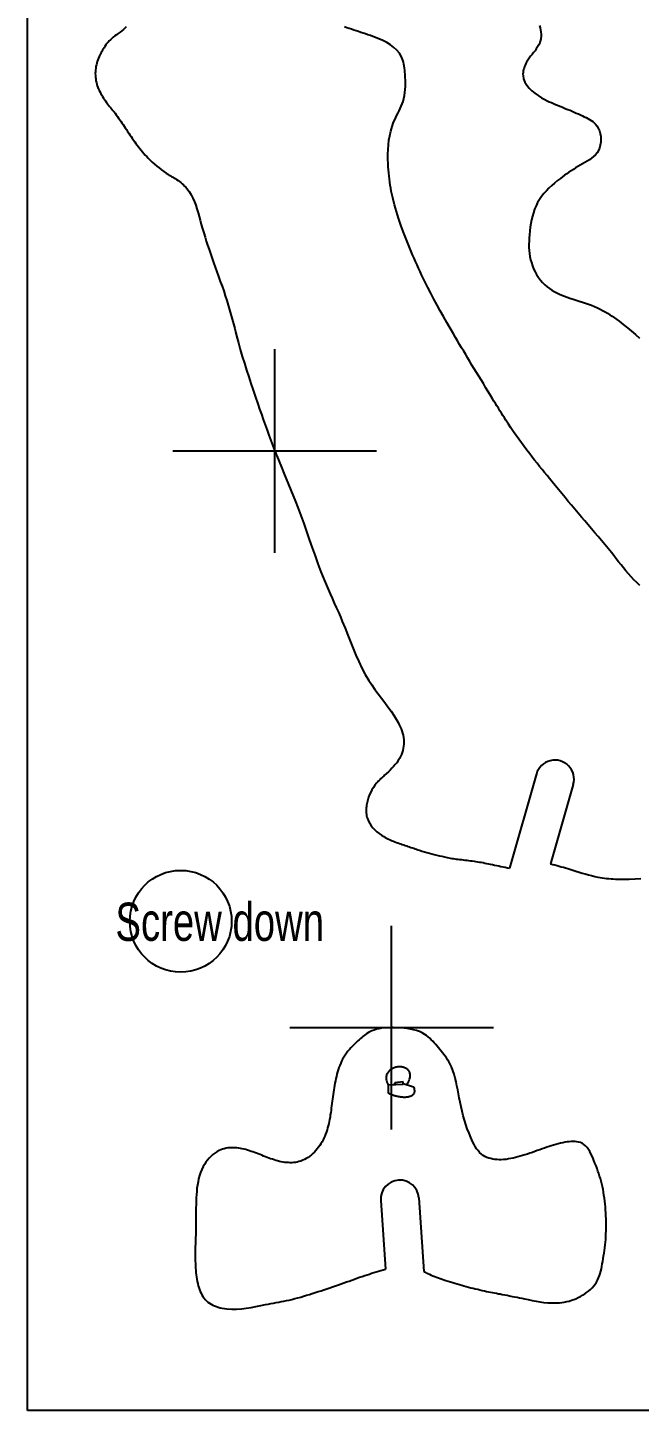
# Model space of a CAD drawing. Extents: x 0 to 30, y 0 to 26.6.
# Drawn here: x 0 to 6.01, y 0 to 13.57 of the extents above; entities that cross this region are included whole.
import ezdxf

# ---------------------------------------------------------------- set-up
doc = ezdxf.new("R2010")
doc.units = 0
doc.header["$MEASUREMENT"] = 0
doc.header["$PDMODE"] = 2
doc.layers.get('0').update_dxf_attribs({"linetype": 'CONTINUOUS'})
doc.layers.add('CK_LEVEL_1', color=7, linetype='CONTINUOUS')

# ---------------------------------------------------------------- blocks, each defined once
blk = doc.blocks.new('CKCOLL79')
at = {"layer": 'CK_LEVEL_1', "color": 3, "linetype": 'CONTINUOUS'}
for p, q in [((3.686, 3.199), (3.544, 3.191)), ((3.686, 3.207), (3.686, 3.199))]:
    blk.add_line(p, q, dxfattribs=at)
blk = doc.blocks.new('CKCOLL81')
at = {"layer": 'CK_LEVEL_1', "color": 3, "linetype": 'CONTINUOUS'}
for p, q in [((3.607, 3.215), (3.599, 3.199)), ((3.686, 3.223), (3.607, 3.215)), ((3.686, 3.207), (3.686, 3.223))]:
    blk.add_line(p, q, dxfattribs=at)
blk = doc.blocks.new('CKCOLL84')
at = {"layer": 'CK_LEVEL_1', "color": 3, "linetype": 'CONTINUOUS'}
for p, q in [((3.544, 3.112), (3.544, 3.191)), ((3.686, 3.207), (3.789, 3.175))]:
    blk.add_line(p, q, dxfattribs=at)
blk.add_polyline3d([(3.789, 3.175, 0), (3.792, 3.168, 0), (3.794, 3.16, 0), (3.796, 3.153, 0), (3.797, 3.147, 0), (3.798, 3.14, 0), (3.798, 3.134, 0), (3.798, 3.129, 0), (3.797, 3.123, 0), (3.795, 3.118, 0), (3.794, 3.113, 0), (3.792, 3.109, 0), (3.79, 3.105, 0), (3.787, 3.101, 0), (3.784, 3.097, 0), (3.78, 3.094, 0), (3.776, 3.091, 0), (3.772, 3.088, 0), (3.767, 3.085, 0), (3.763, 3.083, 0), (3.758, 3.081, 0), (3.753, 3.079, 0), (3.747, 3.077, 0), (3.742, 3.076, 0), (3.736, 3.075, 0), (3.729, 3.074, 0), (3.723, 3.073, 0), (3.717, 3.073, 0), (3.71, 3.072, 0), (3.704, 3.072, 0), (3.697, 3.072, 0), (3.69, 3.072, 0), (3.683, 3.073, 0), (3.676, 3.073, 0), (3.669, 3.074, 0), (3.662, 3.075, 0), (3.655, 3.076, 0), (3.648, 3.077, 0), (3.641, 3.078, 0), (3.634, 3.08, 0), (3.627, 3.081, 0), (3.62, 3.083, 0), (3.613, 3.085, 0), (3.606, 3.086, 0), (3.6, 3.088, 0), (3.593, 3.091, 0), (3.587, 3.093, 0), (3.581, 3.095, 0), (3.575, 3.097, 0), (3.569, 3.1, 0), (3.563, 3.102, 0), (3.558, 3.104, 0), (3.553, 3.107, 0), (3.548, 3.11, 0), (3.543, 3.112, 0)], dxfattribs=at)

msp = doc.modelspace()

# ---------------------------------------------------------------- linework, layer by layer
at = {"layer": 'CK_LEVEL_1', "color": 3, "linetype": 'CONTINUOUS'}
for p, q in [((0, 0), (0, 24)), ((3.468, 2.06), (3.513, 1.385)), ((3.842, 2.085), (3.891, 1.363)), ((30, 0), (0, 0))]:
    msp.add_line(p, q, dxfattribs=at)
at = {"layer": 'CK_LEVEL_1', "color": 1, "linetype": 'CONTINUOUS'}
for p, q in [((4.996, 6.246), (4.733, 5.321)), ((5.357, 6.143), (5.135, 5.364))]:
    msp.add_line(p, q, dxfattribs=at)
at = {"layer": 'CK_LEVEL_1', "color": 6, "linetype": 'CONTINUOUS'}
for points in [[(0.969, 13.58), (0.955, 13.565), (0.94, 13.552), (0.924, 13.539), (0.907, 13.527), (0.889, 13.514), (0.872, 13.502), (0.855, 13.49), (0.839, 13.477), (0.826, 13.465), (0.813, 13.453), (0.801, 13.441), (0.79, 13.428), (0.779, 13.415), (0.769, 13.401), (0.759, 13.387), (0.75, 13.373), (0.741, 13.359), (0.736, 13.351), (0.731, 13.343), (0.727, 13.336), (0.723, 13.328), (0.718, 13.32), (0.714, 13.312), (0.71, 13.304), (0.707, 13.296), (0.703, 13.288), (0.696, 13.272), (0.69, 13.256), (0.684, 13.239), (0.679, 13.223), (0.675, 13.206), (0.671, 13.189), (0.668, 13.172), (0.666, 13.154), (0.665, 13.137), (0.664, 13.12), (0.665, 13.102), (0.666, 13.085), (0.668, 13.068), (0.671, 13.05), (0.675, 13.033), (0.679, 13.017), (0.684, 13), (0.69, 12.983), (0.696, 12.968), (0.703, 12.953), (0.711, 12.938), (0.718, 12.923), (0.727, 12.908), (0.735, 12.894), (0.745, 12.88), (0.754, 12.866), (0.764, 12.852), (0.774, 12.838), (0.784, 12.825), (0.795, 12.811), (0.805, 12.798), (0.816, 12.785), (0.827, 12.772), (0.837, 12.758), (0.848, 12.745), (0.858, 12.732), (0.87, 12.716), (0.882, 12.7), (0.893, 12.684), (0.904, 12.668), (0.915, 12.652), (0.926, 12.636), (0.937, 12.62), (0.948, 12.603), (0.959, 12.587), (0.971, 12.57), (0.982, 12.553), (0.993, 12.536), (1.005, 12.519), (1.017, 12.502), (1.028, 12.485), (1.04, 12.468), (1.052, 12.452), (1.064, 12.435), (1.076, 12.418), (1.089, 12.402), (1.102, 12.385), (1.114, 12.369), (1.128, 12.353), (1.141, 12.337), (1.155, 12.321), (1.169, 12.306), (1.183, 12.291), (1.203, 12.27), (1.224, 12.25), (1.245, 12.231), (1.267, 12.212), (1.29, 12.194), (1.313, 12.177), (1.336, 12.16), (1.36, 12.144), (1.384, 12.129), (1.391, 12.124), (1.398, 12.12), (1.406, 12.116), (1.413, 12.111), (1.42, 12.107), (1.427, 12.103), (1.434, 12.098), (1.442, 12.094), (1.449, 12.09), (1.463, 12.08), (1.477, 12.071), (1.49, 12.061), (1.503, 12.05), (1.516, 12.039), (1.529, 12.028), (1.541, 12.016), (1.552, 12.004), (1.563, 11.992), (1.585, 11.962), (1.605, 11.931), (1.622, 11.898), (1.637, 11.863), (1.65, 11.828), (1.662, 11.792), (1.673, 11.755), (1.683, 11.718), (1.693, 11.681), (1.705, 11.639), (1.717, 11.598), (1.729, 11.557), (1.742, 11.516), (1.754, 11.475), (1.767, 11.435), (1.781, 11.394), (1.794, 11.354), (1.808, 11.314), (1.825, 11.267), (1.841, 11.221), (1.858, 11.174), (1.875, 11.128), (1.892, 11.081), (1.909, 11.034), (1.925, 10.987), (1.941, 10.94), (1.956, 10.893), (1.97, 10.847), (1.983, 10.801), (1.996, 10.755), (2.008, 10.709), (2.02, 10.663), (2.033, 10.617), (2.045, 10.571), (2.057, 10.525), (2.069, 10.479), (2.088, 10.412), (2.108, 10.345), (2.128, 10.278), (2.149, 10.211), (2.171, 10.145), (2.193, 10.079), (2.215, 10.012), (2.237, 9.946), (2.26, 9.88), (2.278, 9.828), (2.296, 9.777), (2.314, 9.725), (2.332, 9.673), (2.351, 9.622), (2.369, 9.57), (2.388, 9.519), (2.408, 9.468), (2.427, 9.417)], [(3.574, 3.757), (3.549, 3.756), (3.524, 3.755), (3.499, 3.753), (3.475, 3.75), (3.45, 3.746), (3.427, 3.74), (3.404, 3.733), (3.381, 3.725), (3.36, 3.715), (3.346, 3.707), (3.332, 3.699), (3.319, 3.69), (3.306, 3.68), (3.293, 3.67), (3.28, 3.66), (3.268, 3.649), (3.255, 3.638), (3.243, 3.627), (3.226, 3.61), (3.208, 3.594), (3.192, 3.577), (3.175, 3.559), (3.16, 3.542), (3.144, 3.524), (3.13, 3.505), (3.117, 3.486), (3.104, 3.466), (3.093, 3.447), (3.083, 3.427), (3.074, 3.407), (3.065, 3.386), (3.057, 3.365), (3.05, 3.343), (3.044, 3.322), (3.037, 3.3), (3.032, 3.278), (3.027, 3.256), (3.022, 3.234), (3.017, 3.212), (3.013, 3.189), (3.01, 3.167), (3.006, 3.145), (3.003, 3.122), (3, 3.1), (2.997, 3.077), (2.994, 3.055), (2.991, 3.033), (2.988, 3.011), (2.985, 2.988), (2.982, 2.966), (2.979, 2.944), (2.976, 2.922), (2.972, 2.899), (2.969, 2.877), (2.965, 2.856), (2.961, 2.835), (2.956, 2.814), (2.951, 2.793), (2.946, 2.773), (2.94, 2.752), (2.933, 2.732), (2.926, 2.711), (2.918, 2.692), (2.91, 2.672), (2.901, 2.654), (2.891, 2.635), (2.88, 2.617), (2.869, 2.599), (2.857, 2.582), (2.844, 2.566), (2.83, 2.55), (2.816, 2.534), (2.801, 2.52), (2.786, 2.507), (2.77, 2.494), (2.753, 2.483), (2.736, 2.472), (2.719, 2.462), (2.701, 2.454), (2.682, 2.447), (2.663, 2.441), (2.647, 2.437), (2.63, 2.434), (2.612, 2.432), (2.595, 2.43), (2.578, 2.43), (2.56, 2.431), (2.543, 2.432), (2.525, 2.434), (2.508, 2.436), (2.49, 2.44), (2.472, 2.444), (2.455, 2.448), (2.437, 2.453), (2.42, 2.458), (2.403, 2.464), (2.385, 2.47), (2.368, 2.476), (2.351, 2.483), (2.334, 2.489), (2.316, 2.496), (2.299, 2.503), (2.282, 2.51), (2.264, 2.517), (2.247, 2.523), (2.229, 2.53), (2.212, 2.536), (2.194, 2.542), (2.177, 2.548), (2.16, 2.554), (2.143, 2.559), (2.125, 2.563), (2.108, 2.567), (2.09, 2.571), (2.073, 2.574), (2.055, 2.576), (2.037, 2.577), (2.019, 2.578), (2.001, 2.578), (1.984, 2.577), (1.966, 2.575), (1.948, 2.572), (1.931, 2.568), (1.914, 2.563), (1.898, 2.557), (1.881, 2.55), (1.859, 2.538), (1.838, 2.525), (1.818, 2.51), (1.799, 2.493), (1.781, 2.475), (1.765, 2.455), (1.749, 2.435), (1.736, 2.414), (1.723, 2.392), (1.709, 2.363), (1.697, 2.334), (1.687, 2.304), (1.679, 2.273), (1.673, 2.242), (1.667, 2.211), (1.663, 2.18), (1.66, 2.148), (1.658, 2.117), (1.656, 2.085), (1.655, 2.053), (1.654, 2.021), (1.653, 1.989), (1.653, 1.957), (1.653, 1.926), (1.653, 1.894), (1.653, 1.862), (1.652, 1.831), (1.652, 1.808), (1.652, 1.786), (1.651, 1.764), (1.65, 1.742), (1.65, 1.72), (1.649, 1.697), (1.648, 1.675), (1.648, 1.653), (1.647, 1.631), (1.646, 1.607), (1.646, 1.584), (1.645, 1.56), (1.645, 1.536), (1.645, 1.513), (1.645, 1.489), (1.646, 1.466), (1.647, 1.442), (1.648, 1.419), (1.649, 1.397), (1.65, 1.375), (1.653, 1.353), (1.655, 1.331), (1.658, 1.31), (1.662, 1.288), (1.666, 1.266), (1.671, 1.245), (1.676, 1.223), (1.682, 1.205), (1.688, 1.186), (1.695, 1.168), (1.703, 1.151), (1.712, 1.134), (1.721, 1.118), (1.732, 1.102), (1.743, 1.088), (1.756, 1.074), (1.77, 1.062), (1.785, 1.051), (1.801, 1.041), (1.818, 1.032), (1.835, 1.025), (1.853, 1.018), (1.872, 1.012), (1.89, 1.007), (1.909, 1.003), (1.957, 0.995), (2.004, 0.992), (2.052, 0.993), (2.1, 0.996), (2.147, 1.002), (2.194, 1.01), (2.242, 1.019), (2.289, 1.028), (2.336, 1.038), (2.362, 1.043), (2.388, 1.048), (2.413, 1.052), (2.439, 1.057), (2.465, 1.062), (2.49, 1.067), (2.516, 1.072), (2.541, 1.077), (2.567, 1.083), (2.595, 1.089), (2.624, 1.097), (2.653, 1.104), (2.681, 1.112), (2.71, 1.121), (2.738, 1.129), (2.767, 1.138), (2.795, 1.147), (2.823, 1.156), (2.852, 1.165), (2.881, 1.174), (2.909, 1.183), (2.938, 1.193), (2.967, 1.202), (2.995, 1.212), (3.023, 1.222), (3.052, 1.231), (3.08, 1.241), (3.106, 1.251), (3.131, 1.26), (3.157, 1.269), (3.182, 1.279), (3.208, 1.288), (3.234, 1.297), (3.259, 1.306), (3.285, 1.315), (3.311, 1.324), (3.333, 1.331), (3.356, 1.338), (3.378, 1.345), (3.4, 1.352), (3.423, 1.359), (3.446, 1.365), (3.468, 1.372), (3.491, 1.378), (3.513, 1.385)]]:
    msp.add_lwpolyline(points, dxfattribs=at)
at = {"layer": 'CK_LEVEL_1', "color": 1, "linetype": 'CONTINUOUS'}
for points in [[(6.01, 8.095), (5.981, 8.124), (5.952, 8.153), (5.926, 8.182), (5.9, 8.21), (5.875, 8.24), (5.851, 8.269), (5.827, 8.299), (5.803, 8.329), (5.78, 8.359), (5.756, 8.39), (5.732, 8.42), (5.7, 8.459), (5.668, 8.498), (5.636, 8.537), (5.603, 8.576), (5.57, 8.614), (5.538, 8.653), (5.505, 8.691), (5.472, 8.73), (5.439, 8.768), (5.406, 8.806), (5.374, 8.845), (5.342, 8.883), (5.309, 8.922), (5.277, 8.96), (5.245, 8.999), (5.213, 9.038), (5.181, 9.076), (5.149, 9.115), (5.125, 9.145), (5.1, 9.175), (5.075, 9.205), (5.051, 9.235), (5.027, 9.265), (5.002, 9.296), (4.978, 9.326), (4.954, 9.357), (4.93, 9.387), (4.903, 9.423), (4.876, 9.459), (4.849, 9.495), (4.823, 9.532), (4.797, 9.568), (4.771, 9.605), (4.746, 9.642), (4.721, 9.68), (4.696, 9.718), (4.681, 9.741), (4.666, 9.764), (4.652, 9.788), (4.637, 9.811), (4.622, 9.835), (4.608, 9.858), (4.593, 9.882), (4.579, 9.906), (4.564, 9.929), (4.542, 9.966), (4.52, 10.003), (4.497, 10.04), (4.475, 10.077), (4.452, 10.113), (4.43, 10.15), (4.407, 10.187), (4.385, 10.224), (4.363, 10.26), (4.342, 10.294), (4.322, 10.328), (4.302, 10.362), (4.282, 10.396), (4.261, 10.429), (4.241, 10.463), (4.221, 10.497), (4.201, 10.531), (4.181, 10.565), (4.149, 10.622), (4.116, 10.678), (4.084, 10.735), (4.052, 10.792), (4.021, 10.849), (3.99, 10.906), (3.96, 10.964), (3.93, 11.022), (3.901, 11.08), (3.885, 11.113), (3.869, 11.145), (3.854, 11.178), (3.839, 11.21), (3.824, 11.243), (3.809, 11.276), (3.794, 11.309), (3.78, 11.342), (3.765, 11.375), (3.739, 11.439), (3.712, 11.504), (3.687, 11.569), (3.664, 11.634), (3.641, 11.7), (3.621, 11.766), (3.602, 11.833), (3.586, 11.9), (3.571, 11.967), (3.566, 11.997), (3.561, 12.026), (3.557, 12.056), (3.553, 12.086), (3.549, 12.115), (3.546, 12.145), (3.543, 12.175), (3.541, 12.205), (3.54, 12.236), (3.538, 12.282), (3.538, 12.328), (3.539, 12.374), (3.543, 12.42), (3.548, 12.466), (3.555, 12.511), (3.565, 12.556), (3.578, 12.6), (3.594, 12.643), (3.604, 12.666), (3.614, 12.689), (3.625, 12.711), (3.637, 12.734), (3.648, 12.756), (3.659, 12.779), (3.669, 12.802), (3.678, 12.825), (3.686, 12.848), (3.694, 12.876), (3.7, 12.905), (3.705, 12.934), (3.708, 12.964), (3.709, 12.993), (3.71, 13.024), (3.71, 13.054), (3.708, 13.085), (3.707, 13.115), (3.705, 13.135), (3.703, 13.155), (3.701, 13.175), (3.698, 13.195), (3.695, 13.214), (3.69, 13.233), (3.685, 13.251), (3.679, 13.269), (3.671, 13.286), (3.651, 13.32), (3.626, 13.35), (3.596, 13.377), (3.562, 13.402), (3.526, 13.424), (3.487, 13.444), (3.447, 13.462), (3.407, 13.478), (3.366, 13.493), (3.342, 13.502), (3.318, 13.51), (3.295, 13.518), (3.271, 13.525), (3.248, 13.533), (3.225, 13.54), (3.202, 13.547), (3.179, 13.555), (3.156, 13.563), (3.133, 13.571), (3.11, 13.579)], [(2.427, 9.417), (2.429, 9.411), (2.431, 9.406), (2.433, 9.401), (2.436, 9.395), (2.438, 9.39), (2.44, 9.385), (2.442, 9.379), (2.444, 9.374), (2.446, 9.369), (2.469, 9.312), (2.492, 9.256), (2.515, 9.2), (2.538, 9.144), (2.562, 9.088), (2.585, 9.032), (2.608, 8.976), (2.631, 8.92), (2.653, 8.863), (2.682, 8.784), (2.711, 8.705), (2.739, 8.626), (2.766, 8.546), (2.794, 8.467), (2.822, 8.387), (2.851, 8.308), (2.88, 8.23), (2.912, 8.152), (2.931, 8.106), (2.95, 8.061), (2.97, 8.015), (2.991, 7.97), (3.011, 7.924), (3.031, 7.879), (3.051, 7.833), (3.071, 7.787), (3.09, 7.741), (3.117, 7.676), (3.143, 7.61), (3.169, 7.544), (3.196, 7.478), (3.223, 7.413), (3.251, 7.349), (3.282, 7.286), (3.315, 7.224), (3.35, 7.164), (3.379, 7.12), (3.41, 7.076), (3.442, 7.034), (3.474, 6.991), (3.506, 6.948), (3.538, 6.905), (3.569, 6.861), (3.599, 6.816), (3.627, 6.769), (3.638, 6.75), (3.648, 6.73), (3.658, 6.709), (3.667, 6.689), (3.675, 6.668), (3.682, 6.647), (3.687, 6.626), (3.692, 6.604), (3.694, 6.582), (3.695, 6.561), (3.694, 6.54), (3.692, 6.519), (3.689, 6.498), (3.684, 6.477), (3.678, 6.457), (3.67, 6.437), (3.662, 6.417), (3.652, 6.399), (3.639, 6.378), (3.625, 6.357), (3.61, 6.338), (3.594, 6.32), (3.577, 6.302), (3.56, 6.284), (3.542, 6.267), (3.523, 6.251), (3.505, 6.234), (3.496, 6.226), (3.487, 6.217), (3.478, 6.209), (3.469, 6.201), (3.46, 6.192), (3.452, 6.183), (3.443, 6.174), (3.435, 6.165), (3.427, 6.156), (3.41, 6.136), (3.395, 6.114), (3.381, 6.091), (3.369, 6.068), (3.357, 6.044), (3.348, 6.019), (3.339, 5.993), (3.333, 5.967), (3.328, 5.941), (3.326, 5.926), (3.325, 5.911), (3.324, 5.896), (3.324, 5.881), (3.325, 5.866), (3.326, 5.851), (3.329, 5.836), (3.332, 5.822), (3.336, 5.808), (3.346, 5.783), (3.359, 5.76), (3.374, 5.738), (3.391, 5.717), (3.41, 5.697), (3.43, 5.679), (3.452, 5.662), (3.475, 5.646), (3.498, 5.631), (3.512, 5.624), (3.525, 5.617), (3.538, 5.61), (3.552, 5.603), (3.566, 5.597), (3.579, 5.591), (3.593, 5.585), (3.607, 5.58), (3.621, 5.575), (3.635, 5.569), (3.65, 5.564), (3.664, 5.559), (3.678, 5.554), (3.693, 5.549), (3.707, 5.544), (3.722, 5.54), (3.736, 5.535), (3.751, 5.53), (3.764, 5.526), (3.778, 5.521), (3.791, 5.517), (3.805, 5.512), (3.818, 5.508), (3.831, 5.503), (3.845, 5.499), (3.858, 5.495), (3.872, 5.49), (3.896, 5.483), (3.92, 5.476), (3.945, 5.469), (3.969, 5.462), (3.993, 5.456), (4.018, 5.45), (4.043, 5.444), (4.067, 5.438), (4.092, 5.433), (4.106, 5.43), (4.121, 5.427), (4.136, 5.424), (4.15, 5.421), (4.165, 5.418), (4.179, 5.416), (4.194, 5.414), (4.209, 5.411), (4.223, 5.409), (4.241, 5.407), (4.259, 5.405), (4.276, 5.403), (4.294, 5.401), (4.312, 5.399), (4.33, 5.397), (4.347, 5.395), (4.365, 5.393), (4.383, 5.391), (4.401, 5.388), (4.418, 5.385), (4.436, 5.382), (4.454, 5.379), (4.472, 5.376), (4.489, 5.372), (4.507, 5.368), (4.525, 5.365), (4.542, 5.361), (4.564, 5.357), (4.585, 5.352), (4.606, 5.348), (4.627, 5.343), (4.648, 5.339), (4.669, 5.334), (4.69, 5.33), (4.712, 5.325), (4.733, 5.321)], [(5.135, 5.364), (5.156, 5.359), (5.177, 5.353), (5.198, 5.347), (5.219, 5.341), (5.24, 5.336), (5.261, 5.33), (5.282, 5.324), (5.303, 5.318), (5.324, 5.311), (5.354, 5.302), (5.384, 5.293), (5.415, 5.283), (5.445, 5.274), (5.476, 5.265), (5.507, 5.256), (5.537, 5.248), (5.568, 5.241), (5.599, 5.234), (5.621, 5.231), (5.642, 5.227), (5.664, 5.224), (5.685, 5.221), (5.707, 5.219), (5.729, 5.217), (5.75, 5.216), (5.772, 5.215), (5.794, 5.214), (5.851, 5.213), (5.908, 5.214), (5.965, 5.216), (6.022, 5.221)]]:
    msp.add_lwpolyline(points, dxfattribs=at)
at = {"layer": 'CK_LEVEL_1', "color": 5, "linetype": 'CONTINUOUS'}
msp.add_lwpolyline([(5.026, 13.591), (5.032, 13.57), (5.036, 13.549), (5.039, 13.528), (5.041, 13.508), (5.041, 13.487), (5.039, 13.466), (5.038, 13.459), (5.036, 13.451), (5.035, 13.444), (5.032, 13.437), (5.03, 13.43), (5.028, 13.423), (5.025, 13.416), (5.022, 13.409), (5.018, 13.402), (5.008, 13.382), (4.995, 13.363), (4.982, 13.344), (4.968, 13.326), (4.954, 13.308), (4.939, 13.29), (4.925, 13.271), (4.912, 13.252), (4.9, 13.232), (4.892, 13.218), (4.886, 13.204), (4.88, 13.19), (4.875, 13.175), (4.87, 13.16), (4.867, 13.145), (4.865, 13.13), (4.864, 13.116), (4.865, 13.101), (4.87, 13.068), (4.883, 13.036), (4.901, 13.006), (4.924, 12.978), (4.951, 12.951), (4.981, 12.927), (5.013, 12.904), (5.046, 12.883), (5.08, 12.865), (5.101, 12.854), (5.122, 12.844), (5.143, 12.835), (5.163, 12.826), (5.184, 12.817), (5.204, 12.809), (5.225, 12.801), (5.245, 12.793), (5.266, 12.785), (5.286, 12.776), (5.306, 12.768), (5.326, 12.76), (5.347, 12.751), (5.367, 12.742), (5.387, 12.733), (5.408, 12.724), (5.428, 12.715), (5.449, 12.705), (5.466, 12.697), (5.484, 12.689), (5.501, 12.68), (5.518, 12.67), (5.534, 12.66), (5.549, 12.649), (5.563, 12.637), (5.576, 12.624), (5.588, 12.609), (5.603, 12.586), (5.614, 12.56), (5.622, 12.533), (5.627, 12.504), (5.629, 12.475), (5.628, 12.446), (5.623, 12.417), (5.615, 12.39), (5.604, 12.365), (5.591, 12.344), (5.575, 12.324), (5.558, 12.306), (5.538, 12.29), (5.517, 12.275), (5.495, 12.26), (5.472, 12.247), (5.449, 12.234), (5.426, 12.22), (5.403, 12.207), (5.381, 12.194), (5.359, 12.18), (5.337, 12.166), (5.315, 12.152), (5.294, 12.138), (5.273, 12.123), (5.252, 12.108), (5.231, 12.092), (5.202, 12.07), (5.174, 12.046), (5.146, 12.022), (5.119, 11.997), (5.094, 11.971), (5.069, 11.943), (5.047, 11.915), (5.026, 11.885), (5.008, 11.855), (4.992, 11.823), (4.978, 11.79), (4.966, 11.755), (4.956, 11.721), (4.947, 11.685), (4.941, 11.649), (4.935, 11.613), (4.931, 11.576), (4.927, 11.539), (4.925, 11.508), (4.924, 11.477), (4.923, 11.446), (4.923, 11.415), (4.925, 11.385), (4.928, 11.354), (4.932, 11.324), (4.938, 11.294), (4.946, 11.265), (4.956, 11.234), (4.968, 11.205), (4.982, 11.175), (4.998, 11.147), (5.015, 11.12), (5.035, 11.094), (5.056, 11.07), (5.078, 11.047), (5.102, 11.027), (5.124, 11.01), (5.147, 10.995), (5.171, 10.981), (5.196, 10.968), (5.221, 10.956), (5.246, 10.945), (5.272, 10.935), (5.299, 10.925), (5.325, 10.916), (5.356, 10.906), (5.387, 10.896), (5.417, 10.887), (5.448, 10.877), (5.478, 10.867), (5.508, 10.857), (5.538, 10.846), (5.567, 10.834), (5.596, 10.821), (5.621, 10.809), (5.646, 10.796), (5.67, 10.783), (5.693, 10.769), (5.717, 10.754), (5.74, 10.739), (5.763, 10.723), (5.785, 10.707), (5.808, 10.69), (5.849, 10.659), (5.89, 10.626), (5.93, 10.593), (5.97, 10.56), (6.009, 10.525)], dxfattribs=at)
at = {"layer": 'CK_LEVEL_1', "color": 3, "linetype": 'CONTINUOUS'}
msp.add_lwpolyline([(3.891, 1.363), (3.895, 1.361), (3.899, 1.359), (3.903, 1.356), (3.908, 1.354), (3.912, 1.352), (3.916, 1.35), (3.92, 1.347), (3.924, 1.345), (3.929, 1.343), (3.946, 1.335), (3.963, 1.327), (3.98, 1.32), (3.998, 1.313), (4.015, 1.306), (4.033, 1.299), (4.051, 1.293), (4.069, 1.287), (4.087, 1.281), (4.108, 1.274), (4.13, 1.267), (4.152, 1.26), (4.174, 1.254), (4.196, 1.247), (4.218, 1.241), (4.24, 1.234), (4.262, 1.228), (4.284, 1.222), (4.306, 1.216), (4.329, 1.21), (4.351, 1.204), (4.374, 1.199), (4.396, 1.193), (4.419, 1.188), (4.441, 1.182), (4.464, 1.177), (4.487, 1.172), (4.506, 1.168), (4.525, 1.164), (4.545, 1.16), (4.564, 1.156), (4.583, 1.153), (4.603, 1.149), (4.622, 1.145), (4.641, 1.142), (4.661, 1.138), (4.685, 1.133), (4.709, 1.129), (4.733, 1.124), (4.757, 1.119), (4.781, 1.114), (4.806, 1.11), (4.83, 1.105), (4.854, 1.1), (4.878, 1.095), (4.916, 1.087), (4.955, 1.079), (4.993, 1.072), (5.031, 1.065), (5.069, 1.06), (5.108, 1.056), (5.146, 1.054), (5.184, 1.054), (5.222, 1.056), (5.246, 1.059), (5.27, 1.062), (5.293, 1.067), (5.316, 1.073), (5.339, 1.08), (5.362, 1.087), (5.384, 1.096), (5.406, 1.106), (5.428, 1.117), (5.449, 1.129), (5.47, 1.142), (5.489, 1.156), (5.508, 1.17), (5.527, 1.186), (5.543, 1.203), (5.559, 1.221), (5.573, 1.239), (5.586, 1.259), (5.597, 1.279), (5.607, 1.3), (5.615, 1.322), (5.622, 1.344), (5.629, 1.367), (5.634, 1.39), (5.639, 1.413), (5.643, 1.437), (5.647, 1.46), (5.652, 1.487), (5.656, 1.515), (5.66, 1.542), (5.664, 1.569), (5.667, 1.596), (5.671, 1.623), (5.673, 1.65), (5.676, 1.677), (5.678, 1.704), (5.679, 1.733), (5.681, 1.762), (5.681, 1.791), (5.681, 1.821), (5.681, 1.85), (5.68, 1.879), (5.679, 1.908), (5.677, 1.938), (5.675, 1.967), (5.673, 1.996), (5.67, 2.025), (5.667, 2.054), (5.664, 2.083), (5.659, 2.112), (5.655, 2.14), (5.65, 2.169), (5.644, 2.197), (5.637, 2.224), (5.631, 2.249), (5.624, 2.274), (5.616, 2.299), (5.608, 2.324), (5.6, 2.349), (5.591, 2.374), (5.581, 2.399), (5.571, 2.425), (5.561, 2.451), (5.552, 2.473), (5.542, 2.496), (5.531, 2.519), (5.52, 2.54), (5.507, 2.56), (5.494, 2.579), (5.479, 2.596), (5.462, 2.61), (5.444, 2.621), (5.428, 2.628), (5.411, 2.633), (5.393, 2.636), (5.375, 2.638), (5.356, 2.639), (5.337, 2.638), (5.317, 2.636), (5.298, 2.634), (5.279, 2.631), (5.255, 2.626), (5.231, 2.621), (5.209, 2.616), (5.186, 2.61), (5.164, 2.603), (5.142, 2.596), (5.12, 2.589), (5.098, 2.582), (5.076, 2.574), (5.052, 2.566), (5.028, 2.557), (5.004, 2.549), (4.98, 2.541), (4.956, 2.532), (4.932, 2.524), (4.908, 2.516), (4.883, 2.508), (4.859, 2.501), (4.836, 2.494), (4.814, 2.487), (4.791, 2.481), (4.768, 2.476), (4.745, 2.471), (4.722, 2.467), (4.698, 2.463), (4.674, 2.461), (4.65, 2.46), (4.63, 2.46), (4.609, 2.461), (4.588, 2.463), (4.567, 2.466), (4.547, 2.471), (4.527, 2.476), (4.509, 2.483), (4.49, 2.492), (4.473, 2.502), (4.455, 2.516), (4.438, 2.532), (4.423, 2.549), (4.408, 2.568), (4.395, 2.589), (4.383, 2.61), (4.372, 2.632), (4.361, 2.654), (4.351, 2.677), (4.334, 2.72), (4.317, 2.763), (4.303, 2.806), (4.289, 2.849), (4.277, 2.892), (4.266, 2.936), (4.256, 2.98), (4.246, 3.024), (4.238, 3.068), (4.23, 3.107), (4.223, 3.146), (4.216, 3.184), (4.208, 3.223), (4.199, 3.261), (4.188, 3.298), (4.176, 3.335), (4.162, 3.371), (4.145, 3.405), (4.135, 3.423), (4.124, 3.441), (4.113, 3.459), (4.101, 3.476), (4.088, 3.493), (4.075, 3.51), (4.062, 3.526), (4.048, 3.543), (4.035, 3.559), (4.021, 3.576), (4.007, 3.592), (3.993, 3.608), (3.979, 3.623), (3.964, 3.638), (3.949, 3.653), (3.933, 3.666), (3.917, 3.679), (3.9, 3.69), (3.874, 3.705), (3.847, 3.717), (3.818, 3.727), (3.789, 3.735), (3.759, 3.742), (3.728, 3.747), (3.696, 3.751), (3.664, 3.753), (3.632, 3.755), (3.626, 3.755), (3.619, 3.756), (3.613, 3.756), (3.606, 3.756), (3.6, 3.756), (3.594, 3.756), (3.587, 3.757), (3.581, 3.757), (3.574, 3.757)], dxfattribs=at)
msp.add_polyline3d([(3.726, 3.199, 0), (3.733, 3.213, 0), (3.74, 3.225, 0), (3.745, 3.237, 0), (3.749, 3.249, 0), (3.752, 3.26, 0), (3.755, 3.271, 0), (3.756, 3.281, 0), (3.756, 3.29, 0), (3.755, 3.299, 0), (3.754, 3.308, 0), (3.752, 3.315, 0), (3.748, 3.323, 0), (3.745, 3.329, 0), (3.74, 3.336, 0), (3.735, 3.341, 0), (3.73, 3.347, 0), (3.723, 3.351, 0), (3.716, 3.355, 0), (3.71, 3.359, 0), (3.702, 3.362, 0), (3.695, 3.365, 0), (3.687, 3.367, 0), (3.678, 3.369, 0), (3.67, 3.37, 0), (3.661, 3.37, 0), (3.652, 3.371, 0), (3.643, 3.37, 0), (3.635, 3.37, 0), (3.625, 3.368, 0), (3.617, 3.367, 0), (3.608, 3.364, 0), (3.599, 3.362, 0), (3.591, 3.359, 0), (3.583, 3.355, 0), (3.575, 3.351, 0), (3.567, 3.346, 0), (3.561, 3.341, 0), (3.554, 3.336, 0), (3.548, 3.33, 0), (3.542, 3.324, 0), (3.537, 3.317, 0), (3.533, 3.31, 0), (3.529, 3.302, 0), (3.525, 3.294, 0), (3.523, 3.286, 0), (3.522, 3.277, 0), (3.521, 3.268, 0), (3.521, 3.258, 0), (3.522, 3.248, 0), (3.524, 3.237, 0), (3.527, 3.226, 0), (3.532, 3.215, 0), (3.537, 3.203, 0), (3.543, 3.191, 0)], dxfattribs=at)
at = {"layer": 'CK_LEVEL_1', "color": 6, "linetype": 'CONTINUOUS'}
msp.add_circle((1.503, 4.8), 0.5, dxfattribs=at)
at = {"layer": 'CK_LEVEL_1', "color": 1, "linetype": 'CONTINUOUS'}
msp.add_arc((5.177, 6.194), 0.188, 344.097, 524.097, dxfattribs=at)
at = {"layer": 'CK_LEVEL_1', "color": 3, "linetype": 'CONTINUOUS'}
msp.add_arc((3.655, 2.072), 0.188, 3.8583, 183.8583, dxfattribs=at)
at = {"layer": 'CK_LEVEL_1', "color": 6, "linetype": 'CONTINUOUS'}
for p in [(2.427, 9.417), (3.574, 3.757)]:
    msp.add_point(p, dxfattribs=at)

# ---------------------------------------------------------------- block references
at = {"linetype": 'CONTINUOUS'}
for name in ['CKCOLL84', 'CKCOLL79', 'CKCOLL81']:
    msp.add_blockref(name, (0, 0), dxfattribs=at)

# ---------------------------------------------------------------- texts
at = {"layer": 'CK_LEVEL_1', "color": 7, "linetype": 'CONTINUOUS', "width": 0.75}
msp.add_text('Screw down', height=0.375, dxfattribs=at).set_placement((0.862, 4.608))

doc.saveas('drawing.dxf')
